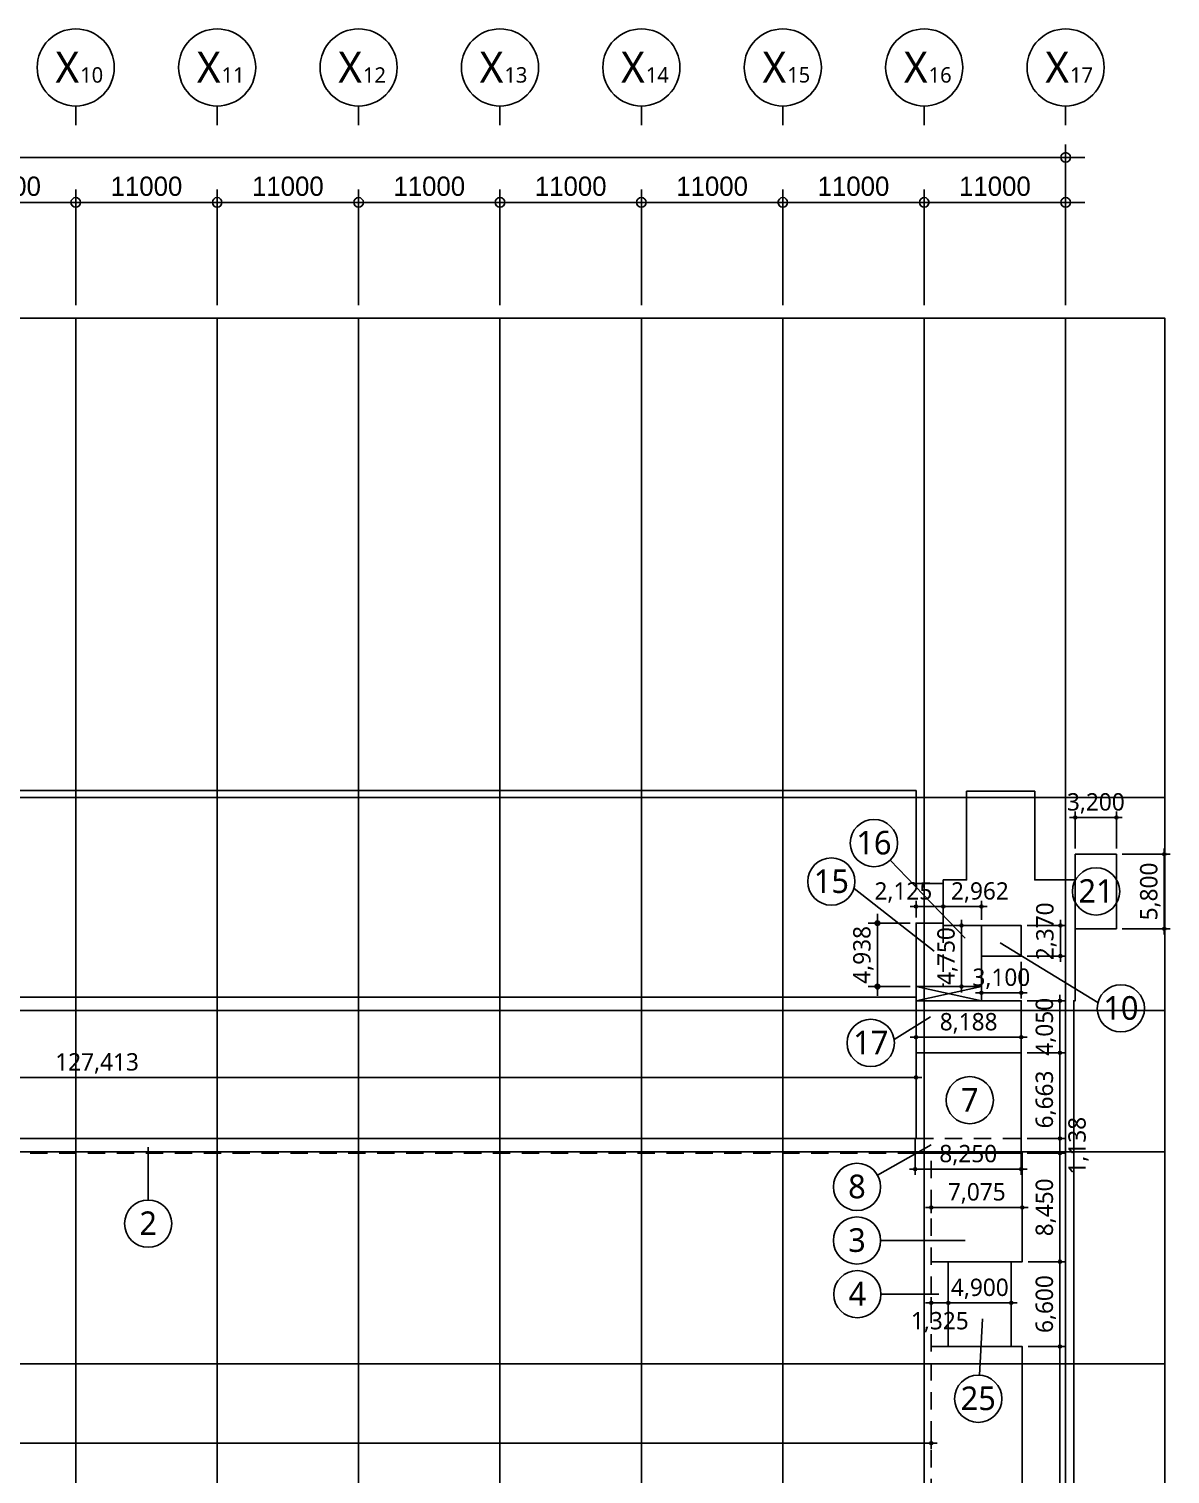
# Model space of a CAD drawing. Header units: millimetres. Extents: x 6000 to 1943854, y 3300 to 446500.
# Drawn here: x 1502770 to 1591542, y 294358 to 406789 of the extents above; entities that cross this region are included whole.
import ezdxf
from ezdxf.enums import TextEntityAlignment as Align

# ---------------------------------------------------------------- set-up
doc = ezdxf.new("R2010")
doc.units = ezdxf.units.MM
for name, pattern in [('-HID', [2.5, 1.5, -1]), ('CEN', [62, 60, -1, 0, -1]), ('HID', [2.5, 1.5, -1])]:
    doc.linetypes.add(name, pattern=pattern)
doc.layers.get('DEFPOINTS').update_dxf_attribs({"color": 171})
for name, color, linetype in [('AREA 99 - 건축면적', 60, 'Continuous'), ('AREA-빼는 면적', 7, 'Continuous'), ('AREABOUNDARY_H', 4, 'HID'), ('AREALINE', 1, 'Continuous'), ('AREATEXT', 7, 'Continuous'), ('CEN(ST)', 12, 'CEN'), ('dim0', 7, 'Continuous'), ('NDIM', 7, 'Continuous'), ('SYM(AXIS)', 7, 'Continuous'), ('TEXT(AXIS)', 2, 'Continuous')]:
    doc.layers.add(name, color=color, linetype=linetype)
doc.styles.add('CGS', font='cgse', dxfattribs={"bigfont": 'cgs'})
doc.styles.add('나눔고딕 Se', font='NanumGothic.ttf')
doc.styles.add('나눔바른고딕', font='NanumBarunGothic.ttf')
doc.dimstyles.new('A1-100', dxfattribs={"dimtxt": 3, "dimasz": 1, "dimexe": 2, "dimexo": 2, "dimgap": 1, "dimtad": 1, "dimdec": 0, "dimzin": 12, "dimdsep": 46, "dimlunit": 6, "dimtxsty": '나눔고딕 Se', "dimblk1": 'DIMDOT', "dimblk2": 'DIMDOT', "dimsah": 1, "dimcen": -1, "dimdle": 2, "dimclrd": 256, "dimclre": 256, "dimclrt": 3, "dimadec": 0, "dimazin": 0, "dimtfac": 1, "dimtdec": 0, "dimtix": 1, "dimtmove": 2, "dimatfit": 3, "dimldrblk": 'DIMDOT', "dimfxl": 1, "dimtvp": 1, "dimtolj": 1, "dimtzin": 12, "dimlwd": -1, "dimlwe": -1, "dimarcsym": 0})
doc.dimstyles.new('NDIM 1200', dxfattribs={"dimscale": 500, "dimtxt": 3, "dimasz": 1, "dimexe": 2, "dimexo": 2, "dimgap": 1, "dimtad": 1, "dimdec": 0, "dimdsep": 46, "dimtxsty": 'CGS', "dimblk": 'DOT0', "dimcen": 1, "dimdle": 8, "dimclrd": 2, "dimclre": 2, "dimclrt": 2, "dimadec": 0, "dimazin": 0, "dimtfac": 1, "dimtdec": 0, "dimtix": 1, "dimtmove": 2, "dimatfit": 3, "dimldrblk": 'DOT0', "dimfxl": 1, "dimtolj": 1, "dimtzin": 0, "dimlwd": -1, "dimlwe": -1, "dimarcsym": 0})

# ---------------------------------------------------------------- blocks, each defined once
blk = doc.blocks.new('DOT0')
blk.add_line((-3, 0), (3, 0))
at = {"color": 6}
blk.add_circle((0, 0), 0.75, dxfattribs=at)
blk = doc.blocks.new('*D6')
at = {"layer": 'DEFPOINTS', "color": 0, "ltscale": 0.4, "transparency": 16777216}
for p in [(1249316, 596382), (1249316, 587382), (1260316, 587382)]:
    blk.add_point(p, dxfattribs=at)
at = {"layer": 'NDIM', "ltscale": 0.4, "transparency": 16777216}
for p, q in [((1249316, 588382), (1249316, 597382)), ((1260316, 588382), (1260316, 597382)), ((1259816, 596382), (1249816, 596382))]:
    blk.add_line(p, q, dxfattribs=at)
at = {"layer": 'NDIM', "ltscale": 0.4, "transparency": 16777216, "xscale": 500, "yscale": 500, "zscale": 500, "rotation": 180}
blk.add_blockref('DOT0', (1249316, 596382), dxfattribs=at)
at = {"layer": 'NDIM', "ltscale": 0.4, "transparency": 16777216, "xscale": 500, "yscale": 500, "zscale": 500}
blk.add_blockref('DOT0', (1260316, 596382), dxfattribs=at)
at = {"layer": 'NDIM', "ltscale": 0.4, "transparency": 16777216, "insert": (1254816, 597632), "char_height": 1500, "attachment_point": 5, "style": 'CGS'}
blk.add_mtext('\\A1;11000', dxfattribs=at)
blk = doc.blocks.new('A$C2F20087E')
at = {"layer": 'SYM(AXIS)'}
blk.add_line((600, 0), (600, 300), dxfattribs=at)
blk.add_circle((600, 900), 600, dxfattribs=at)
blk = doc.blocks.new('*D7')
at = {"layer": 'DEFPOINTS', "color": 0, "ltscale": 0.4, "transparency": 16777216}
for p in [(1084316, 599882), (1084316, 587382), (1260316, 587382)]:
    blk.add_point(p, dxfattribs=at)
at = {"layer": 'NDIM', "ltscale": 0.4, "transparency": 16777216}
for p, q in [((1084316, 588382), (1084316, 600882)), ((1260316, 588382), (1260316, 600882)), ((1259816, 599882), (1084816, 599882))]:
    blk.add_line(p, q, dxfattribs=at)
at = {"layer": 'NDIM', "ltscale": 0.4, "transparency": 16777216, "xscale": 500, "yscale": 500, "zscale": 500, "rotation": 180}
blk.add_blockref('DOT0', (1084316, 599882), dxfattribs=at)
at = {"layer": 'NDIM', "ltscale": 0.4, "transparency": 16777216, "xscale": 500, "yscale": 500, "zscale": 500}
blk.add_blockref('DOT0', (1260316, 599882), dxfattribs=at)
at = {"layer": 'NDIM', "ltscale": 0.4, "transparency": 16777216, "insert": (1172316, 601132), "char_height": 1500, "attachment_point": 5, "style": 'CGS'}
blk.add_mtext('\\A1;176000', dxfattribs=at)
blk = doc.blocks.new('*D9')
at = {"layer": 'DEFPOINTS', "color": 0, "ltscale": 0.4, "transparency": 16777216}
for p in [(1205316, 596382), (1205316, 587382), (1216316, 587382)]:
    blk.add_point(p, dxfattribs=at)
at = {"layer": 'NDIM', "ltscale": 0.4, "transparency": 16777216}
for p, q in [((1205316, 588382), (1205316, 597382)), ((1216316, 588382), (1216316, 597382)), ((1215816, 596382), (1205816, 596382))]:
    blk.add_line(p, q, dxfattribs=at)
at = {"layer": 'NDIM', "ltscale": 0.4, "transparency": 16777216, "xscale": 500, "yscale": 500, "zscale": 500, "rotation": 180}
blk.add_blockref('DOT0', (1205316, 596382), dxfattribs=at)
at = {"layer": 'NDIM', "ltscale": 0.4, "transparency": 16777216, "xscale": 500, "yscale": 500, "zscale": 500}
blk.add_blockref('DOT0', (1216316, 596382), dxfattribs=at)
at = {"layer": 'NDIM', "ltscale": 0.4, "transparency": 16777216, "insert": (1210816, 597632), "char_height": 1500, "attachment_point": 5, "style": 'CGS'}
blk.add_mtext('\\A1;11000', dxfattribs=at)
blk = doc.blocks.new('*D10')
at = {"layer": 'DEFPOINTS', "color": 0, "ltscale": 0.4, "transparency": 16777216}
for p in [(1216316, 596382), (1216316, 587382), (1227316, 587382)]:
    blk.add_point(p, dxfattribs=at)
at = {"layer": 'NDIM', "ltscale": 0.4, "transparency": 16777216}
for p, q in [((1216316, 588382), (1216316, 597382)), ((1227316, 588382), (1227316, 597382)), ((1226816, 596382), (1216816, 596382))]:
    blk.add_line(p, q, dxfattribs=at)
at = {"layer": 'NDIM', "ltscale": 0.4, "transparency": 16777216, "xscale": 500, "yscale": 500, "zscale": 500, "rotation": 180}
blk.add_blockref('DOT0', (1216316, 596382), dxfattribs=at)
at = {"layer": 'NDIM', "ltscale": 0.4, "transparency": 16777216, "xscale": 500, "yscale": 500, "zscale": 500}
blk.add_blockref('DOT0', (1227316, 596382), dxfattribs=at)
at = {"layer": 'NDIM', "ltscale": 0.4, "transparency": 16777216, "insert": (1221816, 597632), "char_height": 1500, "attachment_point": 5, "style": 'CGS'}
blk.add_mtext('\\A1;11000', dxfattribs=at)
blk = doc.blocks.new('*D11')
at = {"layer": 'DEFPOINTS', "color": 0, "ltscale": 0.4, "transparency": 16777216}
for p in [(1227316, 596382), (1227316, 587382), (1238316, 587382)]:
    blk.add_point(p, dxfattribs=at)
at = {"layer": 'NDIM', "ltscale": 0.4, "transparency": 16777216}
for p, q in [((1227316, 588382), (1227316, 597382)), ((1238316, 588382), (1238316, 597382)), ((1237816, 596382), (1227816, 596382))]:
    blk.add_line(p, q, dxfattribs=at)
at = {"layer": 'NDIM', "ltscale": 0.4, "transparency": 16777216, "xscale": 500, "yscale": 500, "zscale": 500, "rotation": 180}
blk.add_blockref('DOT0', (1227316, 596382), dxfattribs=at)
at = {"layer": 'NDIM', "ltscale": 0.4, "transparency": 16777216, "xscale": 500, "yscale": 500, "zscale": 500}
blk.add_blockref('DOT0', (1238316, 596382), dxfattribs=at)
at = {"layer": 'NDIM', "ltscale": 0.4, "transparency": 16777216, "insert": (1232816, 597632), "char_height": 1500, "attachment_point": 5, "style": 'CGS'}
blk.add_mtext('\\A1;11000', dxfattribs=at)
blk = doc.blocks.new('*D12')
at = {"layer": 'DEFPOINTS', "color": 0, "ltscale": 0.4, "transparency": 16777216}
for p in [(1238316, 596382), (1238316, 587382), (1249316, 587382)]:
    blk.add_point(p, dxfattribs=at)
at = {"layer": 'NDIM', "ltscale": 0.4, "transparency": 16777216}
for p, q in [((1238316, 588382), (1238316, 597382)), ((1249316, 588382), (1249316, 597382)), ((1248816, 596382), (1238816, 596382))]:
    blk.add_line(p, q, dxfattribs=at)
at = {"layer": 'NDIM', "ltscale": 0.4, "transparency": 16777216, "xscale": 500, "yscale": 500, "zscale": 500, "rotation": 180}
blk.add_blockref('DOT0', (1238316, 596382), dxfattribs=at)
at = {"layer": 'NDIM', "ltscale": 0.4, "transparency": 16777216, "xscale": 500, "yscale": 500, "zscale": 500}
blk.add_blockref('DOT0', (1249316, 596382), dxfattribs=at)
at = {"layer": 'NDIM', "ltscale": 0.4, "transparency": 16777216, "insert": (1243816, 597632), "char_height": 1500, "attachment_point": 5, "style": 'CGS'}
blk.add_mtext('\\A1;11000', dxfattribs=at)
blk = doc.blocks.new('*D14')
at = {"layer": 'DEFPOINTS', "color": 0, "ltscale": 0.4, "transparency": 16777216}
for p in [(1172316, 596382), (1172316, 587382), (1183316, 587382)]:
    blk.add_point(p, dxfattribs=at)
at = {"layer": 'NDIM', "ltscale": 0.4, "transparency": 16777216}
for p, q in [((1172316, 588382), (1172316, 597382)), ((1183316, 588382), (1183316, 597382)), ((1182816, 596382), (1172816, 596382))]:
    blk.add_line(p, q, dxfattribs=at)
at = {"layer": 'NDIM', "ltscale": 0.4, "transparency": 16777216, "xscale": 500, "yscale": 500, "zscale": 500, "rotation": 180}
blk.add_blockref('DOT0', (1172316, 596382), dxfattribs=at)
at = {"layer": 'NDIM', "ltscale": 0.4, "transparency": 16777216, "xscale": 500, "yscale": 500, "zscale": 500}
blk.add_blockref('DOT0', (1183316, 596382), dxfattribs=at)
at = {"layer": 'NDIM', "ltscale": 0.4, "transparency": 16777216, "insert": (1177816, 597632), "char_height": 1500, "attachment_point": 5, "style": 'CGS'}
blk.add_mtext('\\A1;11000', dxfattribs=at)
blk = doc.blocks.new('*D15')
at = {"layer": 'DEFPOINTS', "color": 0, "ltscale": 0.4, "transparency": 16777216}
for p in [(1183316, 596382), (1183316, 587382), (1194316, 587382)]:
    blk.add_point(p, dxfattribs=at)
at = {"layer": 'NDIM', "ltscale": 0.4, "transparency": 16777216}
for p, q in [((1183316, 588382), (1183316, 597382)), ((1194316, 588382), (1194316, 597382)), ((1193816, 596382), (1183816, 596382))]:
    blk.add_line(p, q, dxfattribs=at)
at = {"layer": 'NDIM', "ltscale": 0.4, "transparency": 16777216, "xscale": 500, "yscale": 500, "zscale": 500, "rotation": 180}
blk.add_blockref('DOT0', (1183316, 596382), dxfattribs=at)
at = {"layer": 'NDIM', "ltscale": 0.4, "transparency": 16777216, "xscale": 500, "yscale": 500, "zscale": 500}
blk.add_blockref('DOT0', (1194316, 596382), dxfattribs=at)
at = {"layer": 'NDIM', "ltscale": 0.4, "transparency": 16777216, "insert": (1188816, 597632), "char_height": 1500, "attachment_point": 5, "style": 'CGS'}
blk.add_mtext('\\A1;11000', dxfattribs=at)
blk = doc.blocks.new('*D16')
at = {"layer": 'DEFPOINTS', "color": 0, "ltscale": 0.4, "transparency": 16777216}
for p in [(1194316, 596382), (1194316, 587382), (1205316, 587382)]:
    blk.add_point(p, dxfattribs=at)
at = {"layer": 'NDIM', "ltscale": 0.4, "transparency": 16777216}
for p, q in [((1194316, 588382), (1194316, 597382)), ((1205316, 588382), (1205316, 597382)), ((1204816, 596382), (1194816, 596382))]:
    blk.add_line(p, q, dxfattribs=at)
at = {"layer": 'NDIM', "ltscale": 0.4, "transparency": 16777216, "xscale": 500, "yscale": 500, "zscale": 500, "rotation": 180}
blk.add_blockref('DOT0', (1194316, 596382), dxfattribs=at)
at = {"layer": 'NDIM', "ltscale": 0.4, "transparency": 16777216, "xscale": 500, "yscale": 500, "zscale": 500}
blk.add_blockref('DOT0', (1205316, 596382), dxfattribs=at)
at = {"layer": 'NDIM', "ltscale": 0.4, "transparency": 16777216, "insert": (1199816, 597632), "char_height": 1500, "attachment_point": 5, "style": 'CGS'}
blk.add_mtext('\\A1;11000', dxfattribs=at)
blk = doc.blocks.new('dmlgmkfhgfhhjjkjk')
at = {"layer": 'AREA 99 - 건축면적', "color": 2}
for points in [[(1573902, 340296), (1571777, 340296), (1571777, 347534), (1404065, 347534), (1404065, 329384), (1406777, 329384), (1406777, 331471), (1441165, 331471), (1441165, 331184), (1444365, 331184), (1444365, 331471), (1571777, 331471), (1571777, 337221), (1573902, 337221)], [(1587365, 336784), (1584165, 336784), (1584165, 342584), (1587365, 342584)], [(1576865, 337034), (1576865, 332284), (1571777, 332284), (1571777, 337221), (1573902, 337221), (1573902, 337034)], [(1576865, 334664), (1579965, 334664), (1579965, 337034), (1576865, 337034)], [(1444365, 320471), (1571777, 320471), (1571777, 331471), (1444365, 331471)], [(1571777, 331184), (1579965, 331184), (1579965, 327134), (1571777, 327134)], [(1571715, 319334), (1579965, 319334), (1579965, 327134), (1571777, 327134), (1571777, 320471), (1571715, 320471)], [(1444365, 320471), (1444365, 320584), (1441165, 320584), (1441165, 320471), (1419115, 320471), (1419115, 319334), (1406777, 319334), (1406777, 241646), (1572965, 241646), (1572965, 252134), (1580040, 252134), (1580040, 304284), (1574290, 304284), (1574290, 310884), (1580040, 310884), (1580040, 319334), (1571715, 319334), (1571715, 320471)], [(1574290, 310884), (1579190, 310884), (1579190, 304284), (1574290, 304284)]]:
    blk.add_lwpolyline(points, close=True, dxfattribs=at)
blk.add_lwpolyline([(1584052, 252634), (1584052, 331184), (1584165, 331184), (1584165, 340584), (1581015, 340584), (1581015, 347484), (1575715, 347484), (1575715, 340584), (1573902, 340584), (1573902, 337034), (1579965, 337034), (1579965, 334664), (1576865, 334664), (1576865, 331184), (1579965, 331184), (1579965, 319334), (1580040, 319334), (1580040, 310884), (1579190, 310884), (1579190, 304284), (1580040, 304284), (1580040, 252134)], dxfattribs=at)
at = {"layer": 'AREA-빼는 면적', "color": 3}
blk.add_lwpolyline([(1571777, 332284), (1576865, 332284), (1576865, 331184), (1571777, 331184)], close=True, dxfattribs=at)
at = {"layer": 'AREA-빼는 면적', "color": 1}
for points in [[(1571777, 332284), (1576865, 331184)], [(1576865, 332284), (1571777, 331184)]]:
    blk.add_lwpolyline(points, dxfattribs=at)
blk = doc.blocks.new('DIMDOT')
at = {"linetype": 'Continuous'}
for p, q in [((-2, 0), (2, 0)), ((0, -2), (0, 2))]:
    blk.add_line(p, q, dxfattribs=at)
for radius in [0.5, 0.25]:
    blk.add_circle((0, 0), radius, dxfattribs=at)
blk = doc.blocks.new('*D45')
at = {"layer": 'DEFPOINTS', "color": 0, "transparency": 16777216}
for p in [(1406777, 296764), (1572965, 296764), (1572965, 296764)]:
    blk.add_point(p, dxfattribs=at)
at = {"layer": 'dim0', "transparency": 16777216}
blk.add_line((1407002, 296764), (1572740, 296764), dxfattribs=at)
at = {"layer": 'dim0', "transparency": 16777216, "xscale": 225, "yscale": 225, "zscale": 225, "rotation": 180}
blk.add_blockref('DIMDOT', (1406777, 296764), dxfattribs=at)
at = {"layer": 'dim0', "transparency": 16777216, "xscale": 225, "yscale": 225, "zscale": 225}
blk.add_blockref('DIMDOT', (1572965, 296764), dxfattribs=at)
at = {"layer": 'dim0', "color": 3, "transparency": 16777216, "insert": (1489871, 297855), "char_height": 1350, "attachment_point": 5, "style": '나눔고딕 Se'}
blk.add_mtext('\\A1;166,188', dxfattribs=at)
blk = doc.blocks.new('*D53')
at = {"layer": 'DEFPOINTS', "color": 0, "transparency": 16777216}
for p in [(1587365, 345444), (1584165, 342584), (1587365, 342584)]:
    blk.add_point(p, dxfattribs=at)
at = {"layer": 'dim0', "transparency": 16777216}
for p, q in [((1583940, 345444), (1583715, 345444)), ((1584165, 343034), (1584165, 345894)), ((1584165, 345444), (1587365, 345444)), ((1587365, 343034), (1587365, 345894)), ((1587590, 345444), (1587815, 345444))]:
    blk.add_line(p, q, dxfattribs=at)
at = {"layer": 'dim0', "transparency": 16777216, "xscale": 225, "yscale": 225, "zscale": 225}
blk.add_blockref('DIMDOT', (1584165, 345444), dxfattribs=at)
at = {"layer": 'dim0', "transparency": 16777216, "xscale": 225, "yscale": 225, "zscale": 225, "rotation": 180}
blk.add_blockref('DIMDOT', (1587365, 345444), dxfattribs=at)
at = {"layer": 'dim0', "color": 3, "transparency": 16777216, "insert": (1585765, 346534), "char_height": 1350, "attachment_point": 5, "style": '나눔고딕 Se'}
blk.add_mtext('\\A1;3,200', dxfattribs=at)
blk = doc.blocks.new('*D54')
at = {"layer": 'DEFPOINTS', "color": 0, "transparency": 16777216}
for p in [(1587365, 342584), (1587365, 336784), (1591092, 336784)]:
    blk.add_point(p, dxfattribs=at)
at = {"layer": 'dim0', "transparency": 16777216}
for p, q in [((1587815, 342584), (1591542, 342584)), ((1591092, 342359), (1591092, 337009)), ((1587815, 336784), (1591542, 336784))]:
    blk.add_line(p, q, dxfattribs=at)
at = {"layer": 'dim0', "transparency": 16777216, "xscale": 225, "yscale": 225, "zscale": 225}
for p, rotation in [((1591092, 342584), 90), ((1591092, 336784), 270)]:
    blk.add_blockref('DIMDOT', p, dxfattribs=dict(at, rotation=rotation))
at = {"layer": 'dim0', "color": 3, "transparency": 16777216, "insert": (1590001, 339684), "char_height": 1350, "attachment_point": 5, "rotation": 90, "style": '나눔고딕 Se'}
blk.add_mtext('\\A1;5,800', dxfattribs=at)
blk = doc.blocks.new('*D55')
at = {"layer": 'DEFPOINTS', "color": 0, "transparency": 16777216}
for p in [(1579965, 337034), (1579965, 334664), (1583009, 334664)]:
    blk.add_point(p, dxfattribs=at)
at = {"layer": 'dim0', "transparency": 16777216}
for p, q in [((1580415, 337034), (1583459, 337034)), ((1583009, 336809), (1583009, 334889)), ((1580415, 334664), (1583459, 334664))]:
    blk.add_line(p, q, dxfattribs=at)
at = {"layer": 'dim0', "transparency": 16777216, "xscale": 225, "yscale": 225, "zscale": 225}
for p, rotation in [((1583009, 337034), 90), ((1583009, 334664), 270)]:
    blk.add_blockref('DIMDOT', p, dxfattribs=dict(at, rotation=rotation))
at = {"layer": 'dim0', "color": 3, "transparency": 16777216, "insert": (1581919, 336584), "char_height": 1350, "attachment_point": 5, "rotation": 90, "style": '나눔고딕 Se'}
blk.add_mtext('\\A1;2,370', dxfattribs=at)
blk = doc.blocks.new('*D56')
at = {"layer": 'DEFPOINTS', "color": 0, "transparency": 16777216}
for p in [(1571777, 337221), (1568773, 332284), (1571777, 332284)]:
    blk.add_point(p, dxfattribs=at)
at = {"layer": 'dim0', "transparency": 16777216}
for p, q in [((1568773, 337581), (1568773, 337941)), ((1571327, 337221), (1568323, 337221)), ((1568773, 337221), (1568773, 332284)), ((1571327, 332284), (1568323, 332284)), ((1568773, 331924), (1568773, 331564))]:
    blk.add_line(p, q, dxfattribs=at)
at = {"layer": 'dim0', "transparency": 16777216, "xscale": 360, "yscale": 360, "zscale": 360}
for p, rotation in [((1568773, 337221), 270), ((1568773, 332284), 90)]:
    blk.add_blockref('DIMDOT', p, dxfattribs=dict(at, rotation=rotation))
at = {"layer": 'dim0', "color": 3, "transparency": 16777216, "insert": (1567683, 334752), "char_height": 1350, "attachment_point": 5, "rotation": 90, "style": '나눔고딕 Se'}
blk.add_mtext('\\A1;4,938', dxfattribs=at)
blk = doc.blocks.new('*D57')
at = {"layer": 'DEFPOINTS', "color": 0, "transparency": 16777216}
for p in [(1576865, 338515), (1573902, 337034), (1576865, 337034)]:
    blk.add_point(p, dxfattribs=at)
at = {"layer": 'dim0', "transparency": 16777216}
for p, q in [((1573902, 337484), (1573902, 338965)), ((1574127, 338515), (1576640, 338515)), ((1576865, 337484), (1576865, 338965))]:
    blk.add_line(p, q, dxfattribs=at)
at = {"layer": 'dim0', "transparency": 16777216, "xscale": 225, "yscale": 225, "zscale": 225, "rotation": 180}
blk.add_blockref('DIMDOT', (1573902, 338515), dxfattribs=at)
at = {"layer": 'dim0', "transparency": 16777216, "xscale": 225, "yscale": 225, "zscale": 225}
blk.add_blockref('DIMDOT', (1576865, 338515), dxfattribs=at)
at = {"layer": 'dim0', "color": 3, "transparency": 16777216, "insert": (1576745, 339605), "char_height": 1350, "attachment_point": 5, "style": '나눔고딕 Se'}
blk.add_mtext('\\A1;2,962', dxfattribs=at)
blk = doc.blocks.new('*D58')
at = {"layer": 'DEFPOINTS', "color": 0, "transparency": 16777216}
for p in [(1573902, 338515), (1571777, 337221), (1573902, 337221)]:
    blk.add_point(p, dxfattribs=at)
at = {"layer": 'dim0', "transparency": 16777216}
for p, q in [((1571777, 337671), (1571777, 338965)), ((1572002, 338515), (1573677, 338515)), ((1573902, 337671), (1573902, 338965))]:
    blk.add_line(p, q, dxfattribs=at)
at = {"layer": 'dim0', "transparency": 16777216, "xscale": 225, "yscale": 225, "zscale": 225, "rotation": 180}
blk.add_blockref('DIMDOT', (1571777, 338515), dxfattribs=at)
at = {"layer": 'dim0', "transparency": 16777216, "xscale": 225, "yscale": 225, "zscale": 225}
blk.add_blockref('DIMDOT', (1573902, 338515), dxfattribs=at)
at = {"layer": 'dim0', "color": 3, "transparency": 16777216, "insert": (1570793, 339605), "char_height": 1350, "attachment_point": 5, "style": '나눔고딕 Se'}
blk.add_mtext('\\A1;2,125', dxfattribs=at)
blk = doc.blocks.new('*D59')
at = {"layer": 'DEFPOINTS', "color": 0, "transparency": 16777216}
for p in [(1576865, 334659), (1579965, 334659), (1579965, 331804)]:
    blk.add_point(p, dxfattribs=at)
at = {"layer": 'dim0', "transparency": 16777216}
for p, q in [((1576865, 334209), (1576865, 331354)), ((1579965, 334209), (1579965, 331354)), ((1576640, 331804), (1576415, 331804)), ((1576865, 331804), (1579965, 331804)), ((1580190, 331804), (1580415, 331804))]:
    blk.add_line(p, q, dxfattribs=at)
at = {"layer": 'dim0', "transparency": 16777216, "xscale": 225, "yscale": 225, "zscale": 225}
blk.add_blockref('DIMDOT', (1576865, 331804), dxfattribs=at)
at = {"layer": 'dim0', "transparency": 16777216, "xscale": 225, "yscale": 225, "zscale": 225, "rotation": 180}
blk.add_blockref('DIMDOT', (1579965, 331804), dxfattribs=at)
at = {"layer": 'dim0', "color": 3, "transparency": 16777216, "insert": (1578415, 332894), "char_height": 1350, "attachment_point": 5, "style": '나눔고딕 Se'}
blk.add_mtext('\\A1;3,100', dxfattribs=at)
blk = doc.blocks.new('*D60')
at = {"layer": 'DEFPOINTS', "color": 0, "transparency": 16777216}
for p in [(1579965, 331184), (1579965, 327134), (1582969, 327134)]:
    blk.add_point(p, dxfattribs=at)
at = {"layer": 'dim0', "transparency": 16777216}
for p, q in [((1580415, 331184), (1583419, 331184)), ((1582969, 331409), (1582969, 331634)), ((1582969, 331184), (1582969, 327134)), ((1580415, 327134), (1583419, 327134)), ((1582969, 326909), (1582969, 326684))]:
    blk.add_line(p, q, dxfattribs=at)
at = {"layer": 'dim0', "transparency": 16777216, "xscale": 225, "yscale": 225, "zscale": 225}
for p, rotation in [((1582969, 331184), 270), ((1582969, 327134), 90)]:
    blk.add_blockref('DIMDOT', p, dxfattribs=dict(at, rotation=rotation))
at = {"layer": 'dim0', "color": 3, "transparency": 16777216, "insert": (1581881, 329159), "char_height": 1350, "attachment_point": 5, "rotation": 90, "style": '나눔고딕 Se'}
blk.add_mtext('\\A1;4,050', dxfattribs=at)
blk = doc.blocks.new('*D61')
at = {"layer": 'DEFPOINTS', "color": 0, "transparency": 16777216}
for p in [(1579965, 327134), (1579965, 320471), (1582969, 320471)]:
    blk.add_point(p, dxfattribs=at)
at = {"layer": 'dim0', "transparency": 16777216}
for p, q in [((1580415, 327134), (1583419, 327134)), ((1582969, 326909), (1582969, 320696)), ((1580415, 320471), (1583419, 320471))]:
    blk.add_line(p, q, dxfattribs=at)
at = {"layer": 'dim0', "transparency": 16777216, "xscale": 225, "yscale": 225, "zscale": 225}
for p, rotation in [((1582969, 327134), 90), ((1582969, 320471), 270)]:
    blk.add_blockref('DIMDOT', p, dxfattribs=dict(at, rotation=rotation))
at = {"layer": 'dim0', "color": 3, "transparency": 16777216, "insert": (1581879, 323500), "char_height": 1350, "attachment_point": 5, "rotation": 90, "style": '나눔고딕 Se'}
blk.add_mtext('\\A1;6,663', dxfattribs=at)
blk = doc.blocks.new('*D62')
at = {"layer": 'DEFPOINTS', "color": 0, "transparency": 16777216}
for p in [(1579965, 320471), (1579965, 319334), (1582969, 319334)]:
    blk.add_point(p, dxfattribs=at)
at = {"layer": 'dim0', "transparency": 16777216}
for p, q in [((1580415, 320471), (1583419, 320471)), ((1580415, 319334), (1583419, 319334)), ((1582969, 320246), (1582969, 319559))]:
    blk.add_line(p, q, dxfattribs=at)
at = {"layer": 'dim0', "transparency": 16777216, "xscale": 225, "yscale": 225, "zscale": 225}
for p, rotation in [((1582969, 320471), 90), ((1582969, 319334), 270)]:
    blk.add_blockref('DIMDOT', p, dxfattribs=dict(at, rotation=rotation))
at = {"layer": 'dim0', "color": 3, "transparency": 16777216, "insert": (1584421, 319902), "char_height": 1350, "attachment_point": 5, "rotation": 90, "style": '나눔고딕 Se'}
blk.add_mtext('\\A1;1,138', dxfattribs=at)
blk = doc.blocks.new('*D63')
at = {"layer": 'DEFPOINTS', "color": 0, "transparency": 16777216}
for p in [(1579965, 328340), (1571777, 327134), (1579965, 327134)]:
    blk.add_point(p, dxfattribs=at)
at = {"layer": 'dim0', "transparency": 16777216}
for p, q in [((1571777, 327584), (1571777, 328790)), ((1572002, 328340), (1579740, 328340)), ((1579965, 327584), (1579965, 328790))]:
    blk.add_line(p, q, dxfattribs=at)
at = {"layer": 'dim0', "transparency": 16777216, "xscale": 225, "yscale": 225, "zscale": 225, "rotation": 180}
blk.add_blockref('DIMDOT', (1571777, 328340), dxfattribs=at)
at = {"layer": 'dim0', "transparency": 16777216, "xscale": 225, "yscale": 225, "zscale": 225}
blk.add_blockref('DIMDOT', (1579965, 328340), dxfattribs=at)
at = {"layer": 'dim0', "color": 3, "transparency": 16777216, "insert": (1575871, 329431), "char_height": 1350, "attachment_point": 5, "style": '나눔고딕 Se'}
blk.add_mtext('\\A1;8,188', dxfattribs=at)
blk = doc.blocks.new('*D64')
at = {"layer": 'DEFPOINTS', "color": 0, "transparency": 16777216}
for p in [(1571715, 320471), (1579965, 320471), (1579965, 318081)]:
    blk.add_point(p, dxfattribs=at)
at = {"layer": 'dim0', "transparency": 16777216}
for p, q in [((1571715, 320021), (1571715, 317631)), ((1579965, 320021), (1579965, 317631)), ((1571940, 318081), (1579740, 318081))]:
    blk.add_line(p, q, dxfattribs=at)
at = {"layer": 'dim0', "transparency": 16777216, "xscale": 225, "yscale": 225, "zscale": 225, "rotation": 180}
blk.add_blockref('DIMDOT', (1571715, 318081), dxfattribs=at)
at = {"layer": 'dim0', "transparency": 16777216, "xscale": 225, "yscale": 225, "zscale": 225}
blk.add_blockref('DIMDOT', (1579965, 318081), dxfattribs=at)
at = {"layer": 'dim0', "color": 3, "transparency": 16777216, "insert": (1575840, 319172), "char_height": 1350, "attachment_point": 5, "style": '나눔고딕 Se'}
blk.add_mtext('\\A1;8,250', dxfattribs=at)
blk = doc.blocks.new('*D65')
at = {"layer": 'DEFPOINTS', "color": 0, "transparency": 16777216}
for p in [(1580040, 319334), (1580040, 310884), (1582969, 310884)]:
    blk.add_point(p, dxfattribs=at)
at = {"layer": 'dim0', "transparency": 16777216}
for p, q in [((1580490, 319334), (1583419, 319334)), ((1582969, 319109), (1582969, 311109)), ((1580490, 310884), (1583419, 310884))]:
    blk.add_line(p, q, dxfattribs=at)
at = {"layer": 'dim0', "transparency": 16777216, "xscale": 225, "yscale": 225, "zscale": 225}
for p, rotation in [((1582969, 319334), 90), ((1582969, 310884), 270)]:
    blk.add_blockref('DIMDOT', p, dxfattribs=dict(at, rotation=rotation))
at = {"layer": 'dim0', "color": 3, "transparency": 16777216, "insert": (1581879, 315109), "char_height": 1350, "attachment_point": 5, "rotation": 90, "style": '나눔고딕 Se'}
blk.add_mtext('\\A1;8,450', dxfattribs=at)
blk = doc.blocks.new('*D66')
at = {"layer": 'DEFPOINTS', "color": 0, "transparency": 16777216}
for p in [(1580040, 310884), (1580040, 304284), (1582969, 304284)]:
    blk.add_point(p, dxfattribs=at)
at = {"layer": 'dim0', "transparency": 16777216}
for p, q in [((1580490, 310884), (1583419, 310884)), ((1582969, 310659), (1582969, 304509)), ((1580490, 304284), (1583419, 304284))]:
    blk.add_line(p, q, dxfattribs=at)
at = {"layer": 'dim0', "transparency": 16777216, "xscale": 225, "yscale": 225, "zscale": 225}
for p, rotation in [((1582969, 310884), 90), ((1582969, 304284), 270)]:
    blk.add_blockref('DIMDOT', p, dxfattribs=dict(at, rotation=rotation))
at = {"layer": 'dim0', "color": 3, "transparency": 16777216, "insert": (1581879, 307584), "char_height": 1350, "attachment_point": 5, "rotation": 90, "style": '나눔고딕 Se'}
blk.add_mtext('\\A1;6,600', dxfattribs=at)
blk = doc.blocks.new('*D67')
at = {"layer": 'DEFPOINTS', "color": 0, "transparency": 16777216}
for p in [(1572965, 315109), (1572965, 315109), (1580040, 315109)]:
    blk.add_point(p, dxfattribs=at)
at = {"layer": 'dim0', "transparency": 16777216}
blk.add_line((1579815, 315109), (1573190, 315109), dxfattribs=at)
at = {"layer": 'dim0', "transparency": 16777216, "xscale": 225, "yscale": 225, "zscale": 225, "rotation": 180}
blk.add_blockref('DIMDOT', (1572965, 315109), dxfattribs=at)
at = {"layer": 'dim0', "transparency": 16777216, "xscale": 225, "yscale": 225, "zscale": 225}
blk.add_blockref('DIMDOT', (1580040, 315109), dxfattribs=at)
at = {"layer": 'dim0', "color": 3, "transparency": 16777216, "insert": (1576502, 316197), "char_height": 1350, "attachment_point": 5, "style": '나눔고딕 Se'}
blk.add_mtext('\\A1;7,075', dxfattribs=at)
blk = doc.blocks.new('*D68')
at = {"layer": 'DEFPOINTS', "color": 0, "transparency": 16777216}
for p in [(1574290, 307677), (1574290, 307677), (1579190, 307677)]:
    blk.add_point(p, dxfattribs=at)
at = {"layer": 'dim0', "transparency": 16777216}
for p, q in [((1574065, 307677), (1573840, 307677)), ((1579190, 307677), (1574290, 307677)), ((1579415, 307677), (1579640, 307677))]:
    blk.add_line(p, q, dxfattribs=at)
at = {"layer": 'dim0', "transparency": 16777216, "xscale": 225, "yscale": 225, "zscale": 225}
blk.add_blockref('DIMDOT', (1574290, 307677), dxfattribs=at)
at = {"layer": 'dim0', "transparency": 16777216, "xscale": 225, "yscale": 225, "zscale": 225, "rotation": 180}
blk.add_blockref('DIMDOT', (1579190, 307677), dxfattribs=at)
at = {"layer": 'dim0', "color": 3, "transparency": 16777216, "insert": (1576740, 308768), "char_height": 1350, "attachment_point": 5, "style": '나눔고딕 Se'}
blk.add_mtext('\\A1;4,900', dxfattribs=at)
blk = doc.blocks.new('*D69')
at = {"layer": 'DEFPOINTS', "color": 0, "transparency": 16777216}
for p in [(1572965, 307677), (1572965, 307677), (1574290, 307677)]:
    blk.add_point(p, dxfattribs=at)
at = {"layer": 'dim0', "transparency": 16777216}
blk.add_line((1574065, 307677), (1573190, 307677), dxfattribs=at)
at = {"layer": 'dim0', "transparency": 16777216, "xscale": 225, "yscale": 225, "zscale": 225, "rotation": 180}
blk.add_blockref('DIMDOT', (1572965, 307677), dxfattribs=at)
at = {"layer": 'dim0', "transparency": 16777216, "xscale": 225, "yscale": 225, "zscale": 225}
blk.add_blockref('DIMDOT', (1574290, 307677), dxfattribs=at)
at = {"layer": 'dim0', "color": 3, "transparency": 16777216, "insert": (1573627, 306172), "char_height": 1350, "attachment_point": 5, "style": '나눔고딕 Se'}
blk.add_mtext('\\A1;1,325', dxfattribs=at)
blk = doc.blocks.new('*D70')
at = {"layer": 'DEFPOINTS', "color": 0, "transparency": 16777216}
for p in [(1580040, 304284), (1580040, 252134), (1582969, 252134)]:
    blk.add_point(p, dxfattribs=at)
at = {"layer": 'dim0', "transparency": 16777216}
for p, q in [((1580490, 304284), (1583419, 304284)), ((1582969, 304059), (1582969, 252359)), ((1580490, 252134), (1583419, 252134))]:
    blk.add_line(p, q, dxfattribs=at)
at = {"layer": 'dim0', "transparency": 16777216, "xscale": 225, "yscale": 225, "zscale": 225}
for p, rotation in [((1582969, 304284), 90), ((1582969, 252134), 270)]:
    blk.add_blockref('DIMDOT', p, dxfattribs=dict(at, rotation=rotation))
at = {"layer": 'dim0', "color": 3, "transparency": 16777216, "insert": (1581879, 278209), "char_height": 1350, "attachment_point": 5, "rotation": 90, "style": '나눔고딕 Se'}
blk.add_mtext('\\A1;52,150', dxfattribs=at)
blk = doc.blocks.new('*D74')
at = {"layer": 'DEFPOINTS', "color": 0, "transparency": 16777216}
for p in [(1444365, 325218), (1571777, 325218), (1571777, 325218)]:
    blk.add_point(p, dxfattribs=at)
at = {"layer": 'dim0', "transparency": 16777216}
blk.add_line((1444590, 325218), (1571552, 325218), dxfattribs=at)
at = {"layer": 'dim0', "transparency": 16777216, "xscale": 225, "yscale": 225, "zscale": 225, "rotation": 180}
blk.add_blockref('DIMDOT', (1444365, 325218), dxfattribs=at)
at = {"layer": 'dim0', "transparency": 16777216, "xscale": 225, "yscale": 225, "zscale": 225}
blk.add_blockref('DIMDOT', (1571777, 325218), dxfattribs=at)
at = {"layer": 'dim0', "color": 3, "transparency": 16777216, "insert": (1508071, 326308), "char_height": 1350, "attachment_point": 5, "style": '나눔고딕 Se'}
blk.add_mtext('\\A1;127,413', dxfattribs=at)
blk = doc.blocks.new('*D86')
at = {"layer": 'DEFPOINTS', "color": 0, "transparency": 16777216}
for p in [(1573902, 337034), (1573902, 332284), (1575318, 332284)]:
    blk.add_point(p, dxfattribs=at)
at = {"layer": 'dim0', "transparency": 16777216}
for p, q in [((1575318, 337259), (1575318, 337484)), ((1574352, 337034), (1575768, 337034)), ((1575318, 337034), (1575318, 332284)), ((1574352, 332284), (1575768, 332284)), ((1575318, 332059), (1575318, 331834))]:
    blk.add_line(p, q, dxfattribs=at)
at = {"layer": 'dim0', "transparency": 16777216, "xscale": 225, "yscale": 225, "zscale": 225}
for p, rotation in [((1575318, 337034), 270), ((1575318, 332284), 90)]:
    blk.add_blockref('DIMDOT', p, dxfattribs=dict(at, rotation=rotation))
at = {"layer": 'dim0', "color": 3, "transparency": 16777216, "insert": (1574230, 334659), "char_height": 1350, "attachment_point": 5, "rotation": 90, "style": '나눔고딕 Se'}
blk.add_mtext('\\A1;4,750', dxfattribs=at)
blk = doc.blocks.new('A$C1fae6940')
at = {"layer": 'CEN(ST)', "ltscale": 0.5}
for points in [[(1183315.5, 587381.8), (1183315.5, 405238.9)], [(1194315.5, 587381.8), (1194315.5, 405238.9)], [(1205315.5, 587381.8), (1205315.5, 405238.9)], [(1216315.5, 587381.8), (1216315.5, 405238.9)], [(1227315.5, 587381.8), (1227315.5, 405238.9)], [(1238315.5, 587381.8), (1238315.5, 405238.9)], [(1249315.5, 587381.8), (1249315.5, 405238.9)], [(1260315.5, 587381.8), (1260315.5, 405238.9)], [(1268025.4, 550076.4), (1029097.9, 550076.4)], [(1268025.4, 533526.4), (1029097.9, 533526.4)], [(1268025.4, 522526.4), (1029097.9, 522526.4)], [(1268025.4, 506026.4), (1029097.9, 506026.4)]]:
    blk.add_lwpolyline(points, dxfattribs=at)
at = {"layer": 'DEFPOINTS'}
blk.add_lwpolyline([(1268025.4, 405238.9), (1029097.9, 405238.9), (1029097.9, 587381.8), (1268025.4, 587381.8)], close=True, dxfattribs=at)
at = {"xscale": 5, "yscale": 5, "zscale": 5}
for p in [(1180315.5, 602381.8), (1191315.5, 602381.8), (1202315.5, 602381.8), (1213315.5, 602381.8), (1224315.5, 602381.8), (1235315.5, 602381.8), (1246315.5, 602381.8), (1257315.5, 602381.8)]:
    blk.add_blockref('A$C2F20087E', p, dxfattribs=at)
at = {"layer": 'TEXT(AXIS)', "style": '나눔바른고딕'}
for s, height, p in [('X', 2400, (1182657.3, 606901.7)), ('X', 2400, (1193657.3, 606901.7)), ('X', 2400, (1204657.3, 606901.7)), ('X', 2400, (1215657.3, 606901.7)), ('X', 2400, (1226657.3, 606901.7)), ('X', 2400, (1237657.3, 606901.7)), ('X', 2400, (1248657.3, 606901.7)), ('X', 2400, (1259657.3, 606901.7)), ('10', 1200, (1184553.5, 606301.8)), ('11', 1200, (1195553.5, 606301.8)), ('12', 1200, (1206553.5, 606301.8)), ('13', 1200, (1217553.5, 606301.8)), ('14', 1200, (1228553.5, 606301.8)), ('15', 1200, (1239553.5, 606301.8)), ('16', 1200, (1250553.5, 606301.8)), ('17', 1200, (1261553.5, 606301.8))]:
    blk.add_text(s, height=height, dxfattribs=at).set_placement(p, align=Align.MIDDLE)
at = {"layer": 'NDIM', "ltscale": 0.4}
for base, p1, p2, picture, middle in [((1084315.5, 599881.8), (1260315.5, 587381.8), (1084315.5, 587381.8), '*D7', (1172315.5, 601131.8)), ((1172315.5, 596381.8), (1183315.5, 587381.8), (1172315.5, 587381.8), '*D14', (1177815.5, 597631.8)), ((1183315.5, 596381.8), (1194315.5, 587381.8), (1183315.5, 587381.8), '*D15', (1188815.5, 597631.8)), ((1194315.5, 596381.8), (1205315.5, 587381.8), (1194315.5, 587381.8), '*D16', (1199815.5, 597631.8)), ((1205315.5, 596381.8), (1216315.5, 587381.8), (1205315.5, 587381.8), '*D9', (1210815.5, 597631.8)), ((1216315.5, 596381.8), (1227315.5, 587381.8), (1216315.5, 587381.8), '*D10', (1221815.5, 597631.8)), ((1227315.5, 596381.8), (1238315.5, 587381.8), (1227315.5, 587381.8), '*D11', (1232815.5, 597631.8)), ((1238315.5, 596381.8), (1249315.5, 587381.8), (1238315.5, 587381.8), '*D12', (1243815.5, 597631.8)), ((1249315.5, 596381.8), (1260315.5, 587381.8), (1249315.5, 587381.8), '*D6', (1254815.5, 597631.8))]:
    dim = blk.add_linear_dim(base=base, p1=p1, p2=p2, angle=180, dimstyle='NDIM 1200', override={"dimclrd": 256, "dimclre": 256, "dimclrt": 256}, dxfattribs=at)
    dim.commit()
    dim.dimension.update_dxf_attribs({"geometry": picture, "text_midpoint": middle})
blk = doc.blocks.new('fdklgjmkfghhjkjk')
at = {"layer": 'dim0'}
for base, p1, p2, picture, middle in [((1587364.6, 345444.1), (1584164.6, 342583.5), (1587364.6, 342583.5), '*D53', (1585764.6, 346534.4)), ((1579964.6, 331803.6), (1576864.6, 334658.5), (1579964.6, 334658.5), '*D59', (1578414.6, 332893.9)), ((1579964.5649588, 328340.375563), (1571777.0649588, 327133.5077293), (1579964.5649588, 327133.5077293), '*D63', (1575870.8149588, 329430.6116145)), ((1571777.0649588, 325218.2623566), (1444364.5649587, 325218.2623566), (1571777.0649588, 325218.2623566), '*D74', (1508070.8149587, 326308.4984081)), ((1579964.6, 318081.4), (1571714.6, 320471), (1579964.6, 320471), '*D64', (1575839.6, 319171.6)), ((1572964.6, 315108.5), (1580039.6, 315108.5), (1572964.6, 315108.5), '*D67', (1576502.1, 316196.8)), ((1574289.6, 307677.4), (1579189.6, 307677.4), (1574289.6, 307677.4), '*D68', (1576739.6, 308767.6)), ((1572964.5649588, 296764.43401), (1406777.0649588, 296764.43401), (1572964.5649588, 296764.43401), '*D45', (1489870.8149588, 297854.6700615))]:
    dim = blk.add_linear_dim(base=base, p1=p1, p2=p2, dimstyle='A1-100', override={"dimscale": 450, "dimasz": 0.5, "dimexe": 1, "dimexo": 1, "dimgap": 0.5, "dimdle": 1}, dxfattribs=at)
    dim.commit()
    dim.dimension.update_dxf_attribs({"geometry": picture, "text_midpoint": middle})
for base, p1, p2, override, picture, middle in [((1591091.5, 336783.5), (1587364.6, 342583.5), (1587364.6, 336783.5), {"dimscale": 450, "dimasz": 0.5, "dimexe": 1, "dimexo": 1, "dimgap": 0.5, "dimdle": 1}, '*D54', (1590001.3, 339683.5)), ((1568773.0807478, 332283.5077291), (1571777.0649588, 337221.0077291), (1571777.0649588, 332283.5077291), {"dimscale": 450, "dimasz": 0.8, "dimexe": 1, "dimexo": 1, "dimgap": 0.5, "dimdle": 1}, '*D56', (1567682.8446963, 334752.2577291)), ((1575317.9, 332283.5), (1573902.1, 337033.5), (1573902.1, 332283.5), {"dimscale": 450, "dimasz": 0.5, "dimexe": 1, "dimexo": 1, "dimgap": 0.5, "dimdle": 1}, '*D86', (1574229.6, 334658.5)), ((1582969.2, 327133.5), (1579964.6, 331183.5), (1579964.6, 327133.5), {"dimscale": 450, "dimasz": 0.5, "dimexe": 1, "dimexo": 1, "dimgap": 0.5, "dimdle": 1}, '*D60', (1581880.9, 329158.5)), ((1582969.2, 310883.5), (1580039.6, 319333.5), (1580039.6, 310883.5), {"dimscale": 450, "dimasz": 0.5, "dimexe": 1, "dimexo": 1, "dimgap": 0.5, "dimdle": 1}, '*D65', (1581879, 315108.5)), ((1582969.2, 304283.5), (1580039.6, 310883.5), (1580039.6, 304283.5), {"dimscale": 450, "dimasz": 0.5, "dimexe": 1, "dimexo": 1, "dimgap": 0.5, "dimdle": 1}, '*D66', (1581879, 307583.5)), ((1582969.2, 252133.5), (1580039.6, 304283.5), (1580039.6, 252133.5), {"dimscale": 450, "dimasz": 0.5, "dimexe": 1, "dimexo": 1, "dimgap": 0.5, "dimdle": 1}, '*D70', (1581879, 278208.5))]:
    dim = blk.add_linear_dim(base=base, p1=p1, p2=p2, angle=90, dimstyle='A1-100', override=override, dxfattribs=at)
    dim.commit()
    dim.dimension.update_dxf_attribs({"geometry": picture, "text_midpoint": middle})
for base, p1, p2, picture, middle in [((1573902.1, 338514.8), (1571777.1, 337221), (1573902.1, 337221), '*D58', (1570793.4, 339605)), ((1576864.5649588, 338514.7537319), (1573902.0649588, 337033.5077291), (1576864.5649588, 337033.5077291), '*D57', (1576745.1477293, 339604.9897835)), ((1572964.6, 307677.4), (1574289.6, 307677.4), (1572964.6, 307677.4), '*D69', (1573627.1, 306172.2))]:
    dim = blk.add_linear_dim(base=base, p1=p1, p2=p2, dimstyle='A1-100', override={"dimscale": 450, "dimasz": 0.5, "dimexe": 1, "dimexo": 1, "dimgap": 0.5, "dimdle": 1}, dxfattribs=at)
    dim.commit()
    dim.dimension.update_dxf_attribs({"geometry": picture, "text_midpoint": middle, "dimtype": 128})
for base, p1, p2, picture, middle in [((1583008.9, 334663.5), (1579964.6, 337033.5), (1579964.6, 334663.5), '*D55', (1581918.6, 336583.9)), ((1582969.2307104, 320471.0077291), (1579964.5649588, 327133.5077293), (1579964.5649588, 320471.0077291), '*D61', (1581878.9946589, 323500.331441)), ((1582969.2307104, 319333.5077291), (1579964.5649588, 320471.0077291), (1579964.5649588, 319333.5077291), '*D62', (1584420.5098801, 319902.2577291))]:
    dim = blk.add_linear_dim(base=base, p1=p1, p2=p2, angle=90, dimstyle='A1-100', override={"dimscale": 450, "dimasz": 0.5, "dimexe": 1, "dimexo": 1, "dimgap": 0.5, "dimdle": 1}, dxfattribs=at)
    dim.commit()
    dim.dimension.update_dxf_attribs({"geometry": picture, "text_midpoint": middle, "dimtype": 128})

msp = doc.modelspace()

# ---------------------------------------------------------------- linework, layer by layer
at = {"layer": 'AREABOUNDARY_H', "color": 4, "linetype": '-HID', "ltscale": 900}
for points in [[(1573902.1, 337033.5), (1573902.1, 332283.5)], [(1571777.1, 320471), (1579964.6, 320471)], [(1571714.6, 319333.5), (1419114.6, 319333.5)], [(1572964.6, 252133.5), (1572964.6, 319333.5)], [(1574289.6, 310883.5), (1572964.6, 310883.5)], [(1574289.6, 304283.5), (1572964.6, 304283.5)]]:
    msp.add_lwpolyline(points, dxfattribs=at)
at = {"layer": 'AREALINE'}
for p, q in [((1512046.6, 315679), (1512046.6, 319779.6)), ((1568781.5, 317610.1), (1572952.4, 319981.4)), ((1569021.6, 312531.3), (1575591.4, 312531.3)), ((1569053.2, 308357.3), (1573555.1, 308357.3))]:
    msp.add_line(p, q, dxfattribs=at)
for points in [[(1569772.2, 342121.6), (1575593.6, 336040.2)], [(1566963.9, 339922), (1573195.7, 335029.3)], [(1578314.7, 335680.8), (1585932.8, 331041.7)], [(1570075.4, 328164.5), (1572901.9, 329923.1)], [(1576946.8, 306439.7), (1576714.5, 302057.5)]]:
    msp.add_lwpolyline(points, dxfattribs=at)
for centre in [(1568501.6, 343449), (1565192.2, 340455), (1585781.9, 339688.8), (1587713.8, 330589.4), (1568256.8, 327901.5), (1575959.5, 323448), (1567184.1, 316701.9), (1512046.6, 313841.5), (1567184.1, 312531.3), (1567215.7, 308357.3), (1576617.2, 300222.6)]:
    msp.add_circle(centre, 1837.5, dxfattribs=at)

# ---------------------------------------------------------------- block references
for name, p in [('A$C1fae6940', (323099, -203092.9)), ('dmlgmkfhgfhhjjkjk', (0, 0)), ('fdklgjmkfghhjkjk', (0, 0))]:
    msp.add_blockref(name, p)

# ---------------------------------------------------------------- texts
at = {"layer": 'AREATEXT', "style": '나눔바른고딕'}
for s, p in [('16', (1568501.6, 343481.8)), ('15', (1565192.2, 340487.8)), ('21', (1585781.9, 339721.6)), ('10', (1587713.8, 330622.2)), ('17', (1568256.8, 327934.3)), ('7', (1575959.5, 323480.8)), ('8', (1567184.1, 316734.7)), ('2', (1512046.6, 313874.3)), ('3', (1567184.1, 312564.2)), ('4', (1567215.7, 308390.1)), ('25', (1576617.2, 300255.4))]:
    msp.add_text(s, height=1837.5, dxfattribs=at).set_placement(p, align=Align.MIDDLE_CENTER)

doc.saveas('drawing.dxf')
